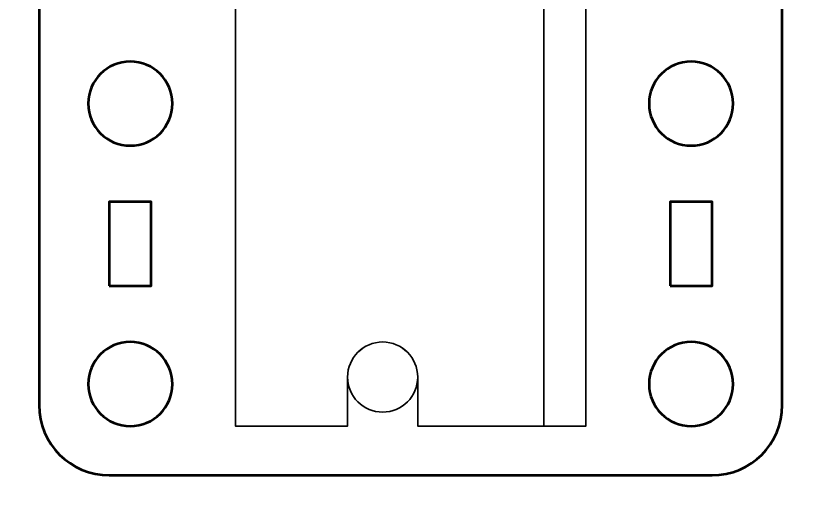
# Model space of a CAD drawing. Header units: centimetres. Extents: x -21 to 0, y -29.7 to 0.
# Drawn here: x -13.32 to -7.7, y -14.85 to -11.42 of the extents above; entities that cross this region are included whole.
import ezdxf

# ---------------------------------------------------------------- set-up
doc = ezdxf.new("R2010")
doc.units = ezdxf.units.CM
doc.header["$MEASUREMENT"] = 0
doc.layers.add('Layer 1', color=7, linetype='Continuous')

msp = doc.modelspace()

# ---------------------------------------------------------------- linework, layer by layer
at = {"layer": 'Layer 1', "color": 30, "lineweight": 35}
msp.add_lwpolyline([(-9.55003, -14.35001), (-9.25003, -14.35001), (-9.25003, -4.75001), (-9.55003, -4.75001), (-9.55003, -14.35001)], close=True, dxfattribs=at)
at = {"layer": 'Layer 1', "color": 250, "lineweight": 35}
msp.add_ellipse((-10.70003, -14.00001), major_axis=(0, 0.25), ratio=1, dxfattribs=at)
at = {"layer": 'Layer 1', "color": 22, "lineweight": 53}
msp.add_open_spline([(-21, -29.19991), (-21, -29.19991), (-21, -0.49996), (-21, -0.49996), (-21, -0.49996), (-21, -0.22299), (-20.77691, 0), (-20.49991, 0), (-20.49991, 0), (-20.49991, 0), (-0.5001, 0), (-0.5001, 0), (-0.5001, 0), (-0.22296, 0), (0, -0.22299), (0, -0.49996), (0, -0.49996), (0, -0.49996), (0, -29.19991), (0, -29.19991), (0, -29.19991), (0, -29.47691), (-0.22296, -29.7), (-0.5001, -29.7), (-0.5001, -29.7), (-0.5001, -29.7), (-20.49991, -29.7), (-20.49991, -29.7), (-20.49991, -29.7), (-20.77691, -29.7), (-21, -29.47691), (-21, -29.19991)], degree=3, knots=[0, 0, 0, 0, 0.125, 0.125, 0.125, 0.125, 0.25, 0.25, 0.25, 0.25, 0.375, 0.375, 0.375, 0.375, 0.5, 0.5, 0.5, 0.5, 0.625, 0.625, 0.625, 0.625, 0.75, 0.75, 0.75, 0.75, 0.875, 0.875, 0.875, 0.875, 1, 1, 1, 1], dxfattribs=at)
at = {"layer": 'Layer 1', "color": 114, "lineweight": 53}
msp.add_open_spline([(-13.15006, -14.19993), (-13.15006, -14.19993), (-13.15006, -3.89995), (-13.15006, -3.89995), (-13.15006, -3.89995), (-13.15006, -3.62295), (-12.92697, -3.39999), (-12.64997, -3.39999), (-12.64997, -3.39999), (-12.64997, -3.39999), (-8.3501, -3.39999), (-8.3501, -3.39999), (-8.3501, -3.39999), (-8.07296, -3.39999), (-7.85, -3.62295), (-7.85, -3.89995), (-7.85, -3.89995), (-7.85, -3.89995), (-7.85, -14.19993), (-7.85, -14.19993), (-7.85, -14.19993), (-7.85, -14.47693), (-8.07296, -14.70003), (-8.3501, -14.70003), (-8.3501, -14.70003), (-8.3501, -14.70003), (-12.64997, -14.70003), (-12.64997, -14.70003), (-12.64997, -14.70003), (-12.92697, -14.70003), (-13.15006, -14.47693), (-13.15006, -14.19993)], degree=3, knots=[0, 0, 0, 0, 0.125, 0.125, 0.125, 0.125, 0.25, 0.25, 0.25, 0.25, 0.375, 0.375, 0.375, 0.375, 0.5, 0.5, 0.5, 0.5, 0.625, 0.625, 0.625, 0.625, 0.75, 0.75, 0.75, 0.75, 0.875, 0.875, 0.875, 0.875, 1, 1, 1, 1], dxfattribs=at)
at = {"layer": 'Layer 1', "color": 30, "lineweight": 35}
msp.add_open_spline([(-11.75003, -4.75001), (-11.75003, -4.75001), (-10.95003, -4.75001), (-10.95003, -4.75001), (-10.95003, -4.75001), (-10.95003, -4.75001), (-10.95003, -5.10001), (-10.95003, -5.10001), (-10.95003, -5.10001), (-10.95003, -5.23806), (-10.83808, -5.35001), (-10.70003, -5.35001), (-10.70003, -5.35001), (-10.56198, -5.35001), (-10.45003, -5.23806), (-10.45003, -5.10001), (-10.45003, -5.10001), (-10.45003, -5.10001), (-10.45003, -4.75001), (-10.45003, -4.75001), (-10.45003, -4.75001), (-10.45003, -4.75001), (-9.25003, -4.75001), (-9.25003, -4.75001), (-9.25003, -4.75001), (-9.25003, -4.75001), (-9.25003, -14.35001), (-9.25003, -14.35001), (-9.25003, -14.35001), (-9.25003, -14.35001), (-10.45003, -14.35001), (-10.45003, -14.35001), (-10.45003, -14.35001), (-10.45003, -14.35001), (-10.45003, -14.00001), (-10.45003, -14.00001), (-10.45003, -14.00001), (-10.45003, -13.86196), (-10.56198, -13.75001), (-10.70003, -13.75001), (-10.70003, -13.75001), (-10.83808, -13.75001), (-10.95003, -13.86196), (-10.95003, -14.00001), (-10.95003, -14.00001), (-10.95003, -14.00001), (-10.95003, -14.35001), (-10.95003, -14.35001), (-10.95003, -14.35001), (-10.95003, -14.35001), (-11.75003, -14.35001), (-11.75003, -14.35001), (-11.75003, -14.35001), (-11.75003, -14.35001), (-11.75003, -4.75001), (-11.75003, -4.75001)], degree=3, knots=[0, 0, 0, 0, 0.0714286, 0.0714286, 0.0714286, 0.0714286, 0.1428571, 0.1428571, 0.1428571, 0.1428571, 0.2142857, 0.2142857, 0.2142857, 0.2142857, 0.2857143, 0.2857143, 0.2857143, 0.2857143, 0.3571429, 0.3571429, 0.3571429, 0.3571429, 0.4285714, 0.4285714, 0.4285714, 0.4285714, 0.5, 0.5, 0.5, 0.5, 0.5714286, 0.5714286, 0.5714286, 0.5714286, 0.6428571, 0.6428571, 0.6428571, 0.6428571, 0.7142857, 0.7142857, 0.7142857, 0.7142857, 0.7857143, 0.7857143, 0.7857143, 0.7857143, 0.8571429, 0.8571429, 0.8571429, 0.8571429, 0.9285714, 0.9285714, 0.9285714, 0.9285714, 1, 1, 1, 1], dxfattribs=at)
at = {"layer": 'Layer 1', "lineweight": 53}
for points in [[(-12.50003, -11.74992), (-12.33426, -11.74992), (-12.20003, -11.8843), (-12.20003, -12.04993), (-12.20003, -12.04993), (-12.20003, -12.2157), (-12.33426, -12.34993), (-12.50003, -12.34993), (-12.50003, -12.34993), (-12.6657, -12.34993), (-12.80004, -12.2157), (-12.80004, -12.04993), (-12.80004, -12.04993), (-12.80004, -11.8843), (-12.6657, -11.74992), (-12.50003, -11.74992)], [(-8.50003, -11.74992), (-8.33436, -11.74992), (-8.20003, -11.8843), (-8.20003, -12.04993), (-8.20003, -12.04993), (-8.20003, -12.2157), (-8.33436, -12.34993), (-8.50003, -12.34993), (-8.50003, -12.34993), (-8.66566, -12.34993), (-8.80003, -12.2157), (-8.80003, -12.04993), (-8.80003, -12.04993), (-8.80003, -11.8843), (-8.66566, -11.74992), (-8.50003, -11.74992)], [(-12.64997, -13.34998), (-12.64997, -13.34998), (-12.64997, -12.74998), (-12.64997, -12.74998), (-12.64997, -12.74998), (-12.64997, -12.74998), (-12.34996, -12.74998), (-12.34996, -12.74998), (-12.34996, -12.74998), (-12.34996, -12.74998), (-12.34996, -13.34998), (-12.34996, -13.34998), (-12.34996, -13.34998), (-12.34996, -13.34998), (-12.64997, -13.34998), (-12.64997, -13.34998)], [(-8.6501, -13.34998), (-8.6501, -13.34998), (-8.6501, -12.74998), (-8.6501, -12.74998), (-8.6501, -12.74998), (-8.6501, -12.74998), (-8.3501, -12.74998), (-8.3501, -12.74998), (-8.3501, -12.74998), (-8.3501, -12.74998), (-8.3501, -13.34998), (-8.3501, -13.34998), (-8.3501, -13.34998), (-8.3501, -13.34998), (-8.6501, -13.34998), (-8.6501, -13.34998)], [(-12.50003, -13.75), (-12.33426, -13.75), (-12.20003, -13.88423), (-12.20003, -14.05), (-12.20003, -14.05), (-12.20003, -14.21566), (-12.33426, -14.35), (-12.50003, -14.35), (-12.50003, -14.35), (-12.6657, -14.35), (-12.80004, -14.21566), (-12.80004, -14.05), (-12.80004, -14.05), (-12.80004, -13.88423), (-12.6657, -13.75), (-12.50003, -13.75)], [(-8.50003, -13.75), (-8.33436, -13.75), (-8.20003, -13.88423), (-8.20003, -14.05), (-8.20003, -14.05), (-8.20003, -14.21566), (-8.33436, -14.35), (-8.50003, -14.35), (-8.50003, -14.35), (-8.66566, -14.35), (-8.80003, -14.21566), (-8.80003, -14.05), (-8.80003, -14.05), (-8.80003, -13.88423), (-8.66566, -13.75), (-8.50003, -13.75)]]:
    msp.add_open_spline(points, degree=3, knots=[0, 0, 0, 0, 0.25, 0.25, 0.25, 0.25, 0.5, 0.5, 0.5, 0.5, 0.75, 0.75, 0.75, 0.75, 1, 1, 1, 1], dxfattribs=at)

doc.saveas('drawing.dxf')
